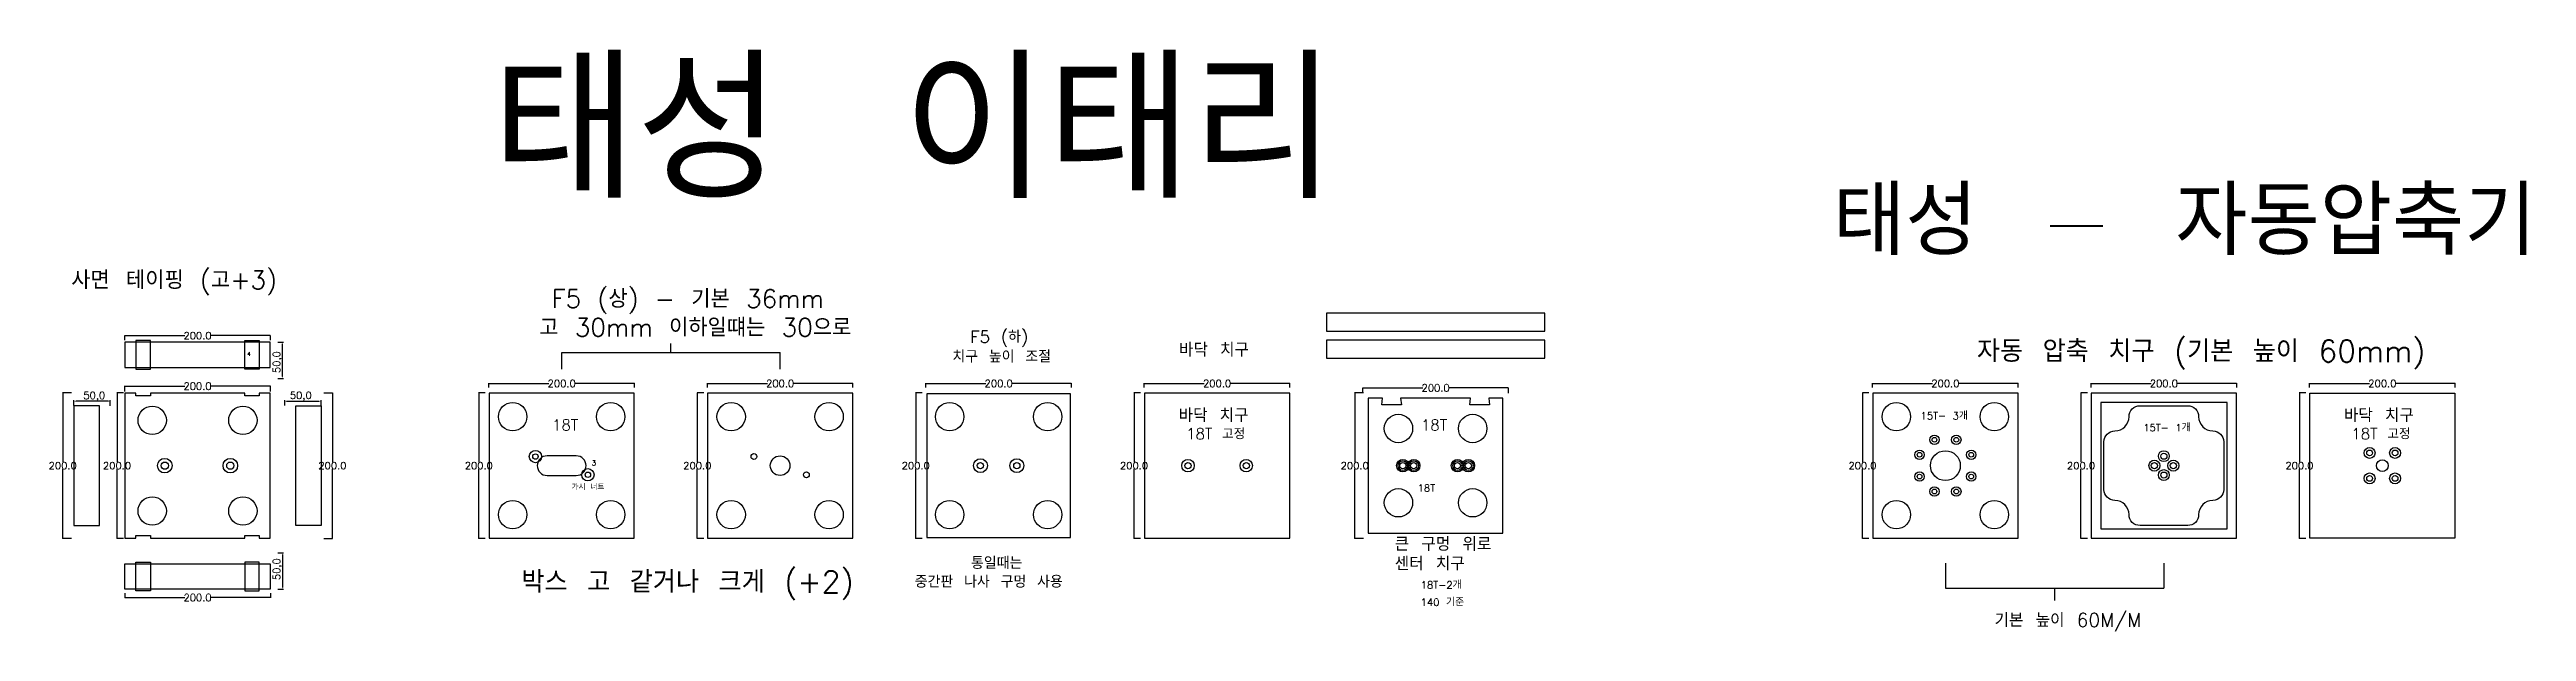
# Model space of a CAD drawing. Header units: millimetres. Extents: x 2468 to 5870, y 98 to 897.
import ezdxf

# ---------------------------------------------------------------- set-up
doc = ezdxf.new("R2010")
doc.units = ezdxf.units.MM
for name, color, linetype in [('TEXT', 7, 'Continuous'), ('볼트 구멍', 7, 'Continuous'), ('치구', 7, 'Continuous'), ('치수', 7, 'Continuous')]:
    doc.layers.add(name, color=color, linetype=linetype)
doc.styles.get("Standard").update_dxf_attribs({"font": 'txt.shx', "bigfont": 'whgtxt.shx'})
doc.dimstyles.new('ISO-25', dxfattribs={"dimtxt": 2.5, "dimasz": 2.5, "dimexe": 1.25, "dimexo": 0.625, "dimtad": 1, "dimtxsty": 'Standard', "dimcen": 2.5, "dimadec": 0, "dimazin": 0, "dimtfac": 1, "dimtmove": 0, "dimatfit": 3, "dimfxl": 0, "dimarcsym": 0})
doc.dimstyles.get("Standard").update_dxf_attribs({"dimtxt": 7, "dimasz": 0.18, "dimexe": 0.18, "dimexo": 0.0625, "dimgap": 0.09, "dimtad": 0, "dimtih": 1, "dimtoh": 1, "dimdec": 1, "dimzin": 0, "dimdsep": 46, "dimtxsty": 'Standard', "dimcen": 0.09, "dimadec": 0, "dimazin": 0, "dimtfac": 1, "dimtdec": 1, "dimtofl": 0, "dimtmove": 0, "dimatfit": 3, "dimfxl": 0, "dimtolj": 1, "dimtzin": 0, "dimarcsym": 0})

# ---------------------------------------------------------------- blocks, each defined once
blk = doc.blocks.new('*D1')
at = {"layer": 'Defpoints', "color": 0}
for p in [(3966.5, 425.8), (3957.6, 225.8), (3966.5, 225.8)]:
    blk.add_point(p, dxfattribs=at)
at = {"layer": '치수', "color": 0, "lineweight": -2}
for p, q in [((3966.5, 425.8), (3957.4, 425.8)), ((3957.6, 425.7), (3957.6, 330.9)), ((3957.6, 226), (3957.6, 320.8)), ((3966.5, 225.8), (3957.4, 225.8))]:
    blk.add_line(p, q, dxfattribs=at)
at = {"layer": '치수', "color": 0}
for points in [[(3957.6, 425.7), (3957.7, 425.7), (3957.6, 425.8)], [(3957.6, 226), (3957.7, 226), (3957.6, 225.8)]]:
    blk.add_solid(points, dxfattribs=at)
at = {"layer": '치수', "color": 0, "insert": (3957.6, 325.8), "char_height": 10, "attachment_point": 5}
blk.add_mtext('\\A1;200.0', dxfattribs=at)
blk = doc.blocks.new('*D2')
at = {"layer": 'Defpoints', "color": 0}
for p in [(3666.8, 425.8), (3657.9, 225.8), (3666.8, 225.8)]:
    blk.add_point(p, dxfattribs=at)
at = {"layer": '치수', "color": 0, "lineweight": -2}
for p, q in [((3666.7, 425.8), (3657.7, 425.8)), ((3657.9, 425.7), (3657.9, 330.9)), ((3657.9, 226), (3657.9, 320.8)), ((3666.7, 225.8), (3657.7, 225.8))]:
    blk.add_line(p, q, dxfattribs=at)
at = {"layer": '치수', "color": 0}
for points in [[(3657.8, 425.7), (3657.9, 425.7), (3657.9, 425.8)], [(3657.8, 226), (3657.9, 226), (3657.9, 225.8)]]:
    blk.add_solid(points, dxfattribs=at)
at = {"layer": '치수', "color": 0, "insert": (3657.9, 325.8), "char_height": 10, "attachment_point": 5}
blk.add_mtext('\\A1;200.0', dxfattribs=at)
blk = doc.blocks.new('*D3')
at = {"layer": 'Defpoints', "color": 0}
for p in [(3366.8, 425.8), (3357.9, 225.8), (3366.8, 225.8)]:
    blk.add_point(p, dxfattribs=at)
at = {"layer": '치수', "color": 0, "lineweight": -2}
for p, q in [((3366.7, 425.8), (3357.7, 425.8)), ((3357.9, 425.7), (3357.9, 330.9)), ((3357.9, 226), (3357.9, 320.8)), ((3366.7, 225.8), (3357.7, 225.8))]:
    blk.add_line(p, q, dxfattribs=at)
at = {"layer": '치수', "color": 0}
for points in [[(3357.8, 425.7), (3357.9, 425.7), (3357.9, 425.8)], [(3357.8, 226), (3357.9, 226), (3357.9, 225.8)]]:
    blk.add_solid(points, dxfattribs=at)
at = {"layer": '치수', "color": 0, "insert": (3357.9, 325.8), "char_height": 10, "attachment_point": 5}
blk.add_mtext('\\A1;200.0', dxfattribs=at)
blk = doc.blocks.new('*D4')
at = {"layer": 'Defpoints', "color": 0}
for p in [(3066.8, 425.8), (3057.9, 225.8), (3066.8, 225.8)]:
    blk.add_point(p, dxfattribs=at)
at = {"layer": '치수', "color": 0, "lineweight": -2}
for p, q in [((3066.7, 425.8), (3057.7, 425.8)), ((3057.9, 425.7), (3057.9, 330.9)), ((3057.9, 226), (3057.9, 320.8)), ((3066.7, 225.8), (3057.7, 225.8))]:
    blk.add_line(p, q, dxfattribs=at)
at = {"layer": '치수', "color": 0}
for points in [[(3057.8, 425.7), (3057.9, 425.7), (3057.9, 425.8)], [(3057.8, 226), (3057.9, 226), (3057.9, 225.8)]]:
    blk.add_solid(points, dxfattribs=at)
at = {"layer": '치수', "color": 0, "insert": (3057.9, 325.8), "char_height": 10, "attachment_point": 5}
blk.add_mtext('\\A1;200.0', dxfattribs=at)
blk = doc.blocks.new('*D5')
at = {"layer": 'Defpoints', "color": 0}
for p in [(2844.8, 425.8), (2844.8, 225.8), (2856.9, 225.8)]:
    blk.add_point(p, dxfattribs=at)
at = {"layer": '치수', "color": 0, "lineweight": -2}
for p, q in [((2844.9, 425.8), (2857.1, 425.8)), ((2856.9, 425.7), (2856.9, 330.9)), ((2856.9, 226), (2856.9, 320.8)), ((2844.9, 225.8), (2857.1, 225.8))]:
    blk.add_line(p, q, dxfattribs=at)
at = {"layer": '치수', "color": 0}
for points in [[(2856.9, 425.7), (2856.9, 425.7), (2856.9, 425.8)], [(2856.9, 226), (2856.9, 226), (2856.9, 225.8)]]:
    blk.add_solid(points, dxfattribs=at)
at = {"layer": '치수', "color": 0, "insert": (2856.9, 325.8), "char_height": 10, "attachment_point": 5}
blk.add_mtext('\\A1;200.0', dxfattribs=at)
blk = doc.blocks.new('*D6')
at = {"layer": 'Defpoints', "color": 0}
for p in [(2570.2, 425.8), (2561.1, 225.8), (2570.2, 225.8)]:
    blk.add_point(p, dxfattribs=at)
at = {"layer": '치수', "color": 0, "lineweight": -2}
for p, q in [((2570.2, 425.8), (2561, 425.8)), ((2561.1, 425.7), (2561.1, 330.9)), ((2561.1, 226), (2561.1, 320.8)), ((2570.2, 225.8), (2561, 225.8))]:
    blk.add_line(p, q, dxfattribs=at)
at = {"layer": '치수', "color": 0}
for points in [[(2561.1, 425.7), (2561.2, 425.7), (2561.1, 425.8)], [(2561.1, 226), (2561.2, 226), (2561.1, 225.8)]]:
    blk.add_solid(points, dxfattribs=at)
at = {"layer": '치수', "color": 0, "insert": (2561.1, 325.8), "char_height": 10, "attachment_point": 5}
blk.add_mtext('\\A1;200.0', dxfattribs=at)
blk = doc.blocks.new('*D7')
at = {"layer": 'Defpoints', "color": 0}
for p in [(2498.5, 425.8), (2486.5, 225.8), (2498.5, 225.8)]:
    blk.add_point(p, dxfattribs=at)
at = {"layer": '치수', "color": 0, "lineweight": -2}
for p, q in [((2498.5, 425.8), (2486.3, 425.8)), ((2486.5, 425.7), (2486.5, 330.9)), ((2486.5, 226), (2486.5, 320.8)), ((2498.5, 225.8), (2486.3, 225.8))]:
    blk.add_line(p, q, dxfattribs=at)
at = {"layer": '치수', "color": 0}
for points in [[(2486.4, 425.7), (2486.5, 425.7), (2486.5, 425.8)], [(2486.4, 226), (2486.5, 226), (2486.5, 225.8)]]:
    blk.add_solid(points, dxfattribs=at)
at = {"layer": '치수', "color": 0, "insert": (2486.5, 325.8), "char_height": 10, "attachment_point": 5}
blk.add_mtext('\\A1;200.0', dxfattribs=at)
blk = doc.blocks.new('*D8')
at = {"layer": 'Defpoints', "color": 0}
for p in [(2571.7, 151), (2771.7, 151), (2771.7, 144.6)]:
    blk.add_point(p, dxfattribs=at)
at = {"layer": '치수', "color": 0, "lineweight": -2}
for p, q in [((2571.7, 150.9), (2571.7, 144.4)), ((2571.9, 144.6), (2654.1, 144.6)), ((2771.5, 144.6), (2689.3, 144.6)), ((2771.7, 150.9), (2771.7, 144.4))]:
    blk.add_line(p, q, dxfattribs=at)
at = {"layer": '치수', "color": 0}
for points in [[(2571.9, 144.6), (2571.9, 144.6), (2571.7, 144.6)], [(2771.5, 144.6), (2771.5, 144.6), (2771.7, 144.6)]]:
    blk.add_solid(points, dxfattribs=at)
at = {"layer": '치수', "color": 0, "insert": (2671.7, 144.6), "char_height": 10, "attachment_point": 5}
blk.add_mtext('\\A1;200.0', dxfattribs=at)
blk = doc.blocks.new('*D9')
at = {"layer": 'Defpoints', "color": 0}
for p in [(2781.4, 206.1), (2781.4, 156.1), (2788.3, 156.1)]:
    blk.add_point(p, dxfattribs=at)
at = {"layer": '치수', "color": 0, "lineweight": -2}
for p, q in [((2782, 206.1), (2789.5, 206.1)), ((2788.3, 203.6), (2788.3, 158.6)), ((2782, 156.1), (2789.5, 156.1))]:
    blk.add_line(p, q, dxfattribs=at)
at = {"layer": '치수', "color": 0}
for points in [[(2787.8, 203.6), (2788.7, 203.6), (2788.3, 206.1)], [(2787.8, 158.6), (2788.7, 158.6), (2788.3, 156.1)]]:
    blk.add_solid(points, dxfattribs=at)
at = {"layer": '치수', "color": 0, "insert": (2781.8, 183.6), "char_height": 10, "attachment_point": 5, "rotation": 90}
blk.add_mtext('50,0', dxfattribs=at)
blk = doc.blocks.new('*D10')
at = {"layer": 'Defpoints', "color": 0}
for p in [(2571.7, 498), (2771.7, 504.4), (2771.7, 498)]:
    blk.add_point(p, dxfattribs=at)
at = {"layer": '치수', "color": 0, "lineweight": -2}
for p, q in [((2571.7, 498.1), (2571.7, 504.6)), ((2571.9, 504.4), (2654.1, 504.4)), ((2771.5, 504.4), (2689.3, 504.4)), ((2771.7, 498.1), (2771.7, 504.6))]:
    blk.add_line(p, q, dxfattribs=at)
at = {"layer": '치수', "color": 0}
for points in [[(2571.9, 504.5), (2571.9, 504.4), (2571.7, 504.4)], [(2771.5, 504.5), (2771.5, 504.4), (2771.7, 504.4)]]:
    blk.add_solid(points, dxfattribs=at)
at = {"layer": '치수', "color": 0, "insert": (2671.7, 504.4), "char_height": 10, "attachment_point": 5}
blk.add_mtext('\\A1;200.0', dxfattribs=at)
blk = doc.blocks.new('*D11')
at = {"layer": 'Defpoints', "color": 0}
for p in [(2571.7, 427.7), (2771.7, 435.1), (2771.7, 427.7)]:
    blk.add_point(p, dxfattribs=at)
at = {"layer": '치수', "color": 0, "lineweight": -2}
for p, q in [((2571.7, 427.7), (2571.7, 435.3)), ((2571.9, 435.1), (2654.1, 435.1)), ((2771.5, 435.1), (2689.3, 435.1)), ((2771.7, 427.7), (2771.7, 435.3))]:
    blk.add_line(p, q, dxfattribs=at)
at = {"layer": '치수', "color": 0}
for points in [[(2571.9, 435.1), (2571.9, 435), (2571.7, 435.1)], [(2771.5, 435.1), (2771.5, 435), (2771.7, 435.1)]]:
    blk.add_solid(points, dxfattribs=at)
at = {"layer": '치수', "color": 0, "insert": (2671.7, 435.1), "char_height": 10, "attachment_point": 5}
blk.add_mtext('\\A1;200.0', dxfattribs=at)
blk = doc.blocks.new('*D12')
at = {"layer": 'Defpoints', "color": 0}
for p in [(2501.9, 414.3), (2501.9, 407.6), (2551.9, 407.5)]:
    blk.add_point(p, dxfattribs=at)
at = {"layer": '치수', "color": 0, "lineweight": -2}
for p, q in [((2501.9, 408.3), (2501.9, 415.6)), ((2549.4, 414.3), (2504.4, 414.3)), ((2551.9, 408.2), (2551.9, 415.6))]:
    blk.add_line(p, q, dxfattribs=at)
at = {"layer": '치수', "color": 0}
for points in [[(2504.4, 414.7), (2504.4, 413.9), (2501.9, 414.3)], [(2549.4, 414.7), (2549.4, 413.9), (2551.9, 414.3)]]:
    blk.add_solid(points, dxfattribs=at)
at = {"layer": '치수', "color": 0, "insert": (2529.9, 420.8), "char_height": 10, "attachment_point": 5}
blk.add_mtext('50,0', dxfattribs=at)
blk = doc.blocks.new('*D13')
at = {"layer": 'Defpoints', "color": 0}
for p in [(3371.7, 433), (3571.7, 438.8), (3571.7, 433)]:
    blk.add_point(p, dxfattribs=at)
at = {"layer": '치수', "color": 0, "lineweight": -2}
for p, q in [((3371.7, 433), (3371.7, 439)), ((3371.9, 438.8), (3454.1, 438.8)), ((3571.5, 438.8), (3489.3, 438.8)), ((3571.7, 433), (3571.7, 439))]:
    blk.add_line(p, q, dxfattribs=at)
at = {"layer": '치수', "color": 0}
for points in [[(3371.9, 438.9), (3371.9, 438.8), (3371.7, 438.8)], [(3571.5, 438.9), (3571.5, 438.8), (3571.7, 438.8)]]:
    blk.add_solid(points, dxfattribs=at)
at = {"layer": '치수', "color": 0, "insert": (3471.7, 438.8), "char_height": 10, "attachment_point": 5}
blk.add_mtext('\\A1;200.0', dxfattribs=at)
blk = doc.blocks.new('*D14')
at = {"layer": 'Defpoints', "color": 0}
for p in [(2841.4, 414.4), (2791.4, 407.6), (2841.4, 407.6)]:
    blk.add_point(p, dxfattribs=at)
at = {"layer": '치수', "color": 0, "lineweight": -2}
for p, q in [((2791.4, 408.3), (2791.4, 415.7)), ((2793.9, 414.4), (2838.9, 414.4)), ((2841.4, 408.3), (2841.4, 415.7))]:
    blk.add_line(p, q, dxfattribs=at)
at = {"layer": '치수', "color": 0}
for points in [[(2793.9, 414.8), (2793.9, 414), (2791.4, 414.4)], [(2838.9, 414.8), (2838.9, 414), (2841.4, 414.4)]]:
    blk.add_solid(points, dxfattribs=at)
at = {"layer": '치수', "color": 0, "insert": (2813.4, 420.9), "char_height": 10, "attachment_point": 5}
blk.add_mtext('50,0', dxfattribs=at)
blk = doc.blocks.new('*D15')
at = {"layer": 'Defpoints', "color": 0}
for p in [(2781.4, 495.6), (2788.3, 495.6), (2781.4, 445.6)]:
    blk.add_point(p, dxfattribs=at)
at = {"layer": '치수', "color": 0, "lineweight": -2}
for p, q in [((2782, 495.6), (2789.5, 495.6)), ((2788.3, 448.1), (2788.3, 493.1)), ((2782, 445.6), (2789.5, 445.6))]:
    blk.add_line(p, q, dxfattribs=at)
at = {"layer": '치수', "color": 0}
for points in [[(2787.8, 493.1), (2788.7, 493.1), (2788.3, 495.6)], [(2787.8, 448.1), (2788.7, 448.1), (2788.3, 445.6)]]:
    blk.add_solid(points, dxfattribs=at)
at = {"layer": '치수', "color": 0, "insert": (2781.8, 468.1), "char_height": 10, "attachment_point": 5, "rotation": 90}
blk.add_mtext('50,0', dxfattribs=at)
blk = doc.blocks.new('*D16')
at = {"layer": 'Defpoints', "color": 0}
for p in [(3071.7, 433), (3271.7, 438.8), (3271.7, 433)]:
    blk.add_point(p, dxfattribs=at)
at = {"layer": '치수', "color": 0, "lineweight": -2}
for p, q in [((3071.7, 433), (3071.7, 439)), ((3071.9, 438.8), (3154.1, 438.8)), ((3271.5, 438.8), (3189.3, 438.8)), ((3271.7, 433), (3271.7, 439))]:
    blk.add_line(p, q, dxfattribs=at)
at = {"layer": '치수', "color": 0}
for points in [[(3071.9, 438.9), (3071.9, 438.8), (3071.7, 438.8)], [(3271.5, 438.9), (3271.5, 438.8), (3271.7, 438.8)]]:
    blk.add_solid(points, dxfattribs=at)
at = {"layer": '치수', "color": 0, "insert": (3171.7, 438.8), "char_height": 10, "attachment_point": 5}
blk.add_mtext('\\A1;200.0', dxfattribs=at)
blk = doc.blocks.new('*D17')
at = {"layer": 'Defpoints', "color": 0}
for p in [(3671.7, 433), (3871.7, 438.8), (3871.7, 433)]:
    blk.add_point(p, dxfattribs=at)
at = {"layer": '치수', "color": 0, "lineweight": -2}
for p, q in [((3671.7, 433), (3671.7, 439)), ((3671.9, 438.8), (3754.1, 438.8)), ((3871.5, 438.8), (3789.3, 438.8)), ((3871.7, 433), (3871.7, 439))]:
    blk.add_line(p, q, dxfattribs=at)
at = {"layer": '치수', "color": 0}
for points in [[(3671.9, 438.9), (3671.9, 438.8), (3671.7, 438.8)], [(3871.5, 438.9), (3871.5, 438.8), (3871.7, 438.8)]]:
    blk.add_solid(points, dxfattribs=at)
at = {"layer": '치수', "color": 0, "insert": (3771.7, 438.8), "char_height": 10, "attachment_point": 5}
blk.add_mtext('\\A1;200.0', dxfattribs=at)
blk = doc.blocks.new('*D18')
at = {"layer": 'Defpoints', "color": 0}
for p in [(3971.7, 433), (4171.7, 438.8), (4171.7, 433)]:
    blk.add_point(p, dxfattribs=at)
at = {"layer": '치수', "color": 0, "lineweight": -2}
for p, q in [((3971.7, 433), (3971.7, 439)), ((3971.9, 438.8), (4054.1, 438.8)), ((4171.5, 438.8), (4089.3, 438.8)), ((4171.7, 433), (4171.7, 439))]:
    blk.add_line(p, q, dxfattribs=at)
at = {"layer": '치수', "color": 0}
for points in [[(3971.9, 438.9), (3971.9, 438.8), (3971.7, 438.8)], [(4171.5, 438.9), (4171.5, 438.8), (4171.7, 438.8)]]:
    blk.add_solid(points, dxfattribs=at)
at = {"layer": '치수', "color": 0, "insert": (4071.7, 438.8), "char_height": 10, "attachment_point": 5}
blk.add_mtext('\\A1;200.0', dxfattribs=at)
blk = doc.blocks.new('*D19')
at = {"layer": 'Defpoints', "color": 0}
for p in [(4272.7, 425.8), (4260.6, 225.8), (4272.7, 225.8)]:
    blk.add_point(p, dxfattribs=at)
at = {"layer": '치수', "color": 0, "lineweight": -2}
for p, q in [((4272.7, 425.8), (4260.5, 425.8)), ((4260.6, 425.7), (4260.6, 330.9)), ((4260.6, 226), (4260.6, 320.8)), ((4272.7, 225.8), (4260.5, 225.8))]:
    blk.add_line(p, q, dxfattribs=at)
at = {"layer": '치수', "color": 0}
for points in [[(4260.6, 425.7), (4260.7, 425.7), (4260.6, 425.8)], [(4260.6, 226), (4260.7, 226), (4260.6, 225.8)]]:
    blk.add_solid(points, dxfattribs=at)
at = {"layer": '치수', "color": 0, "insert": (4260.6, 325.8), "char_height": 10, "attachment_point": 5}
blk.add_mtext('\\A1;200.0', dxfattribs=at)
blk = doc.blocks.new('*D20')
at = {"layer": 'Defpoints', "color": 0}
for p in [(4271.7, 425.2), (4471.7, 432.6), (4471.7, 425.2)]:
    blk.add_point(p, dxfattribs=at)
at = {"layer": '치수', "color": 0, "lineweight": -2}
for p, q in [((4271.7, 425.2), (4271.7, 432.8)), ((4271.9, 432.6), (4354.1, 432.6)), ((4471.5, 432.6), (4389.3, 432.6)), ((4471.7, 425.2), (4471.7, 432.8))]:
    blk.add_line(p, q, dxfattribs=at)
at = {"layer": '치수', "color": 0}
for points in [[(4271.9, 432.6), (4271.9, 432.5), (4271.7, 432.6)], [(4471.5, 432.6), (4471.5, 432.5), (4471.7, 432.6)]]:
    blk.add_solid(points, dxfattribs=at)
at = {"layer": '치수', "color": 0, "insert": (4371.7, 432.6), "char_height": 10, "attachment_point": 5}
blk.add_mtext('\\A1;200.0', dxfattribs=at)
blk = doc.blocks.new('*D27')
at = {"layer": 'Defpoints', "color": 0}
for p in [(5271.7, 433), (5471.7, 438.8), (5471.7, 433)]:
    blk.add_point(p, dxfattribs=at)
at = {"layer": '치수', "color": 0, "lineweight": -2}
for p, q in [((5271.7, 433), (5271.7, 439)), ((5271.9, 438.8), (5354.1, 438.8)), ((5471.5, 438.8), (5389.3, 438.8)), ((5471.7, 433), (5471.7, 439))]:
    blk.add_line(p, q, dxfattribs=at)
at = {"layer": '치수', "color": 0}
for points in [[(5271.9, 438.9), (5271.9, 438.8), (5271.7, 438.8)], [(5471.5, 438.9), (5471.5, 438.8), (5471.7, 438.8)]]:
    blk.add_solid(points, dxfattribs=at)
at = {"layer": '치수', "color": 0, "insert": (5371.7, 438.8), "char_height": 10, "attachment_point": 5}
blk.add_mtext('\\A1;200.0', dxfattribs=at)
blk = doc.blocks.new('*D28')
at = {"layer": 'Defpoints', "color": 0}
for p in [(4971.7, 433), (5171.7, 438.8), (5171.7, 433)]:
    blk.add_point(p, dxfattribs=at)
at = {"layer": '치수', "color": 0, "lineweight": -2}
for p, q in [((4971.7, 433), (4971.7, 439)), ((4971.9, 438.8), (5054.1, 438.8)), ((5171.5, 438.8), (5089.3, 438.8)), ((5171.7, 433), (5171.7, 439))]:
    blk.add_line(p, q, dxfattribs=at)
at = {"layer": '치수', "color": 0}
for points in [[(4971.9, 438.9), (4971.9, 438.8), (4971.7, 438.8)], [(5171.5, 438.9), (5171.5, 438.8), (5171.7, 438.8)]]:
    blk.add_solid(points, dxfattribs=at)
at = {"layer": '치수', "color": 0, "insert": (5071.7, 438.8), "char_height": 10, "attachment_point": 5}
blk.add_mtext('\\A1;200.0', dxfattribs=at)
blk = doc.blocks.new('*D29')
at = {"layer": 'Defpoints', "color": 0}
for p in [(4966.8, 425.8), (4957.9, 225.8), (4966.8, 225.8)]:
    blk.add_point(p, dxfattribs=at)
at = {"layer": '치수', "color": 0, "lineweight": -2}
for p, q in [((4966.7, 425.8), (4957.7, 425.8)), ((4957.9, 425.7), (4957.9, 330.9)), ((4957.9, 226), (4957.9, 320.8)), ((4966.7, 225.8), (4957.7, 225.8))]:
    blk.add_line(p, q, dxfattribs=at)
at = {"layer": '치수', "color": 0}
for points in [[(4957.8, 425.7), (4957.9, 425.7), (4957.9, 425.8)], [(4957.8, 226), (4957.9, 226), (4957.9, 225.8)]]:
    blk.add_solid(points, dxfattribs=at)
at = {"layer": '치수', "color": 0, "insert": (4957.9, 325.8), "char_height": 10, "attachment_point": 5}
blk.add_mtext('\\A1;200.0', dxfattribs=at)
blk = doc.blocks.new('*D30')
at = {"layer": 'Defpoints', "color": 0}
for p in [(5266.8, 425.8), (5257.9, 225.8), (5266.8, 225.8)]:
    blk.add_point(p, dxfattribs=at)
at = {"layer": '치수', "color": 0, "lineweight": -2}
for p, q in [((5266.7, 425.8), (5257.7, 425.8)), ((5257.9, 425.7), (5257.9, 330.9)), ((5257.9, 226), (5257.9, 320.8)), ((5266.7, 225.8), (5257.7, 225.8))]:
    blk.add_line(p, q, dxfattribs=at)
at = {"layer": '치수', "color": 0}
for points in [[(5257.8, 425.7), (5257.9, 425.7), (5257.9, 425.8)], [(5257.8, 226), (5257.9, 226), (5257.9, 225.8)]]:
    blk.add_solid(points, dxfattribs=at)
at = {"layer": '치수', "color": 0, "insert": (5257.9, 325.8), "char_height": 10, "attachment_point": 5}
blk.add_mtext('\\A1;200.0', dxfattribs=at)
blk = doc.blocks.new('*D31')
at = {"layer": 'Defpoints', "color": 0}
for p in [(5566.8, 425.8), (5557.9, 225.8), (5566.8, 225.8)]:
    blk.add_point(p, dxfattribs=at)
at = {"layer": '치수', "color": 0, "lineweight": -2}
for p, q in [((5566.7, 425.8), (5557.7, 425.8)), ((5557.9, 425.7), (5557.9, 330.9)), ((5557.9, 226), (5557.9, 320.8)), ((5566.7, 225.8), (5557.7, 225.8))]:
    blk.add_line(p, q, dxfattribs=at)
at = {"layer": '치수', "color": 0}
for points in [[(5557.8, 425.7), (5557.9, 425.7), (5557.9, 425.8)], [(5557.8, 226), (5557.9, 226), (5557.9, 225.8)]]:
    blk.add_solid(points, dxfattribs=at)
at = {"layer": '치수', "color": 0, "insert": (5557.9, 325.8), "char_height": 10, "attachment_point": 5}
blk.add_mtext('\\A1;200.0', dxfattribs=at)
blk = doc.blocks.new('*D32')
at = {"layer": 'Defpoints', "color": 0}
for p in [(5571.7, 433), (5771.7, 438.8), (5771.7, 433)]:
    blk.add_point(p, dxfattribs=at)
at = {"layer": '치수', "color": 0, "lineweight": -2}
for p, q in [((5571.7, 433), (5571.7, 439)), ((5571.9, 438.8), (5654.1, 438.8)), ((5771.5, 438.8), (5689.3, 438.8)), ((5771.7, 433), (5771.7, 439))]:
    blk.add_line(p, q, dxfattribs=at)
at = {"layer": '치수', "color": 0}
for points in [[(5571.9, 438.9), (5571.9, 438.8), (5571.7, 438.8)], [(5771.5, 438.9), (5771.5, 438.8), (5771.7, 438.8)]]:
    blk.add_solid(points, dxfattribs=at)
at = {"layer": '치수', "color": 0, "insert": (5671.7, 438.8), "char_height": 10, "attachment_point": 5}
blk.add_mtext('\\A1;200.0', dxfattribs=at)

msp = doc.modelspace()

# ---------------------------------------------------------------- linework, layer by layer
at = {"layer": 'TEXT', "color": 1}
for p, q in [((3171.68, 481.38), (3471.68, 481.38)), ((3171.68, 458.51), (3171.68, 481.38)), ((3321.68, 481.38), (3321.68, 493.41)), ((3471.68, 458.51), (3471.68, 481.38))]:
    msp.add_line(p, q, dxfattribs=at)
at = {"layer": 'TEXT', "color": 0}
for p, q in [((5071.68, 191.74), (5071.68, 157.38)), ((5371.68, 191.74), (5371.68, 157.38)), ((5071.68, 157.38), (5371.68, 157.38)), ((5221.68, 157.38), (5221.68, 140.47))]:
    msp.add_line(p, q, dxfattribs=at)
at = {"layer": '볼트 구멍', "color": 3}
msp.add_lwpolyline([(3151.68, 312.35), (3191.68, 312.35, 1), (3191.68, 339.35), (3151.68, 339.35, 1)], format="xyb", close=True, dxfattribs=at)
at = {"layer": '볼트 구멍', "color": 1}
for centre, radius in [((3135.68, 338.35), 8.5), ((3207.68, 313.35), 8.5), ((4341.68, 325.85), 8.5), ((4341.68, 325.85), 4.25), ((4401.68, 325.85), 8.5), ((4401.68, 325.85), 4.25)]:
    msp.add_circle(centre, radius, dxfattribs=at)
at = {"layer": '볼트 구멍', "color": 3}
for centre, radius in [((3135.68, 338.35), 3.75), ((3435.68, 338.35), 4), ((5036.18, 340.85), 3.25), ((5071.68, 325.85), 20.5), ((5056.68, 361.35), 3.25), ((5086.68, 361.35), 3.25), ((5107.18, 340.85), 3.25), ((5371.68, 338.85), 4.25), ((5654.18, 343.35), 4), ((5689.18, 343.35), 4), ((2626.68, 325.85), 5), ((2716.68, 325.85), 5), ((3207.68, 313.35), 3.75), ((3471.68, 325.85), 13.5), ((3507.68, 313.35), 4), ((3746.68, 325.85), 4.25), ((3796.68, 325.85), 4.25), ((4031.68, 325.85), 4.25), ((4111.68, 325.85), 4.25), ((4326.68, 325.85), 8.5), ((4326.68, 325.85), 4.25), ((4416.68, 325.85), 8.5), ((4416.68, 325.85), 4.25), ((5036.18, 310.85), 3.25), ((5107.18, 310.85), 3.25), ((5358.68, 325.85), 4.25), ((5371.68, 312.85), 4.25), ((5384.68, 325.85), 4.25), ((5654.18, 308.35), 4), ((5671.68, 325.85), 8), ((5689.18, 308.35), 4), ((5056.68, 290.35), 3.25), ((5086.68, 290.35), 3.25)]:
    msp.add_circle(centre, radius, dxfattribs=at)
at = {"layer": '볼트 구멍', "color": 6}
for centre, radius in [((5036.18, 340.85), 6.5), ((5056.68, 361.35), 6.5), ((5086.68, 361.35), 6.5), ((5107.18, 340.85), 6.5), ((5371.68, 338.85), 7.5), ((5654.18, 343.35), 7.5), ((5689.18, 343.35), 7.5), ((3746.68, 325.85), 9.5), ((3796.68, 325.85), 9.5), ((4031.68, 325.85), 8.5), ((4111.68, 325.85), 8.5), ((4326.68, 325.85), 6.5), ((4341.68, 325.85), 6.5), ((4401.68, 325.85), 6.5), ((4416.68, 325.85), 6.5), ((5036.18, 310.85), 6.5), ((5107.18, 310.85), 6.5), ((5358.68, 325.85), 7.5), ((5371.68, 312.85), 7.5), ((5384.68, 325.85), 7.5), ((5654.18, 308.35), 7.5), ((5689.18, 308.35), 7.5), ((5056.68, 290.35), 6.5), ((5086.68, 290.35), 6.5)]:
    msp.add_circle(centre, radius, dxfattribs=at)
at = {"layer": '볼트 구멍', "color": 2}
for centre in [(2626.68, 325.85), (2716.68, 325.85)]:
    msp.add_circle(centre, 10, dxfattribs=at)
at = {"layer": '치구'}
for points in [[(4521.68, 535.45), (4221.68, 535.45), (4221.68, 510.45), (4521.68, 510.45)], [(2571.93, 460.6), (2771.43, 460.6), (2771.43, 495.6), (2571.93, 495.6)], [(4521.68, 498.39), (4221.68, 498.39), (4221.68, 473.39), (4521.68, 473.39)], [(2536.93, 408.2), (2501.93, 408.2), (2501.93, 243.5), (2536.93, 243.5)], [(2571.93, 226.1), (2586.93, 226.1), (2586.93, 230.1), (2606.93, 230.1), (2606.93, 226.1), (2736.43, 226.1), (2736.43, 230.1), (2756.43, 230.1), (2756.43, 226.1), (2771.43, 226.1), (2771.43, 425.6), (2756.43, 425.6), (2756.43, 421.6), (2736.43, 421.6), (2736.43, 425.6), (2606.93, 425.6), (2606.93, 421.6), (2586.93, 421.6), (2586.93, 425.6), (2571.93, 425.6)], [(2806.43, 408.2), (2841.43, 408.2), (2841.43, 243.5), (2806.43, 243.5)], [(3071.93, 425.6), (3071.93, 226.1), (3271.43, 226.1), (3271.43, 425.6)], [(3371.93, 425.6), (3371.93, 226.1), (3571.43, 226.1), (3571.43, 425.6)], [(3672.93, 424.6), (3672.93, 227.1), (3870.43, 227.1), (3870.43, 424.6)], [(3971.93, 425.6), (3971.93, 226.1), (4171.43, 226.1), (4171.43, 425.6)], [(4323.68, 418.35), (4324.68, 409.35), (4297.68, 409.35), (4298.68, 418.35), (4279.18, 418.35), (4279.18, 233.35), (4464.18, 233.35), (4464.18, 418.35), (4444.68, 418.35), (4445.68, 409.35), (4418.68, 409.35), (4419.68, 418.35)], [(4971.93, 425.6), (4971.93, 226.1), (5171.43, 226.1), (5171.43, 425.6)], [(5271.93, 425.6), (5271.93, 226.1), (5471.43, 226.1), (5471.43, 425.6)], [(5284.93, 412.6), (5284.93, 239.1), (5458.43, 239.1), (5458.43, 412.6)], [(5771.43, 425.6), (5771.43, 226.1), (5571.93, 226.1), (5571.93, 425.6)], [(2571.93, 191.1), (2771.43, 191.1), (2771.43, 156.1), (2571.93, 156.1)]]:
    msp.add_lwpolyline(points, close=True, dxfattribs=at)
at = {"layer": '치구', "color": 1}
for points in [[(2586.93, 458.6), (2606.93, 458.6), (2606.93, 497.6), (2586.93, 497.6)], [(2756.43, 458.6), (2736.43, 458.6), (2736.43, 497.6), (2756.43, 497.6)], [(2586.93, 193.1), (2606.93, 193.1), (2606.93, 154.1), (2586.93, 154.1)], [(2756.43, 193.1), (2736.43, 193.1), (2736.43, 154.1), (2756.43, 154.1)]]:
    msp.add_lwpolyline(points, close=True, dxfattribs=at)
at = {"layer": '치구'}
msp.add_lwpolyline([(5338.93, 408.1), (5404.43, 408.1, -0.4142136), (5419.43, 393.1, 0.4142135), (5438.93, 373.6, -0.4142134), (5453.93, 358.6), (5453.93, 293.1, -0.4142134), (5438.93, 278.1, 0.4142135), (5419.43, 258.6, -0.4142136), (5404.43, 243.6), (5338.93, 243.6, -0.4142136), (5323.93, 258.6, 0.4142135), (5304.43, 278.1, -0.4142134), (5289.43, 293.1), (5289.43, 358.6, -0.4142134), (5304.43, 373.6, 0.4142135), (5323.93, 393.1, -0.4142136)], format="xyb", close=True, dxfattribs=at)
for centre in [(3104.43, 393.1), (3238.93, 393.1), (3404.43, 393.1), (3538.93, 393.1), (3704.43, 393.1), (3838.93, 393.1), (5004.43, 393.1), (5138.93, 393.1), (2609.43, 388.1), (2733.93, 388.1), (4320.68, 376.85), (4422.68, 376.85), (2609.43, 263.6), (2733.93, 263.6), (3104.43, 258.6), (3238.93, 258.6), (3404.43, 258.6), (3538.93, 258.6), (3704.43, 258.6), (3838.93, 258.6), (4320.68, 274.85), (4422.68, 274.85), (5004.43, 258.6), (5138.93, 258.6)]:
    msp.add_circle(centre, 19.5, dxfattribs=at)

# ---------------------------------------------------------------- texts
at = {"layer": 'TEXT', "color": 3, "linetype": 'Continuous'}
for s, height, p in [('태성 이태리', 187.5, (3076, 693.31)), ('태성 - 자동압축기', 93.75, (4917.46, 615.02))]:
    msp.add_text(s, height=height, dxfattribs=at).set_placement(p)
at = {"layer": 'TEXT', "linetype": 'Continuous'}
for s, height, p in [('사면 테이핑 (고+3)', 25, (2498.28, 568.37)), ('F5 (하) ', 16.667, (3732.71, 494.56)), ('치구 높이 조절', 16.667, (3708.11, 467.49)), ('바닥 치구', 18.75, (4019.35, 475.61))]:
    msp.add_text(s, height=height, dxfattribs=at).set_placement(p)
at = {"layer": 'TEXT', "color": 1, "linetype": 'Continuous'}
for s, height, p in [('F5 (상) - 기본 36mm', 25, (3157.82, 542.59)), ('큰 구멍 위로 ', 18.75, (4315.58, 208.78)), ('센터 치구', 18.75, (4315.58, 181.99))]:
    msp.add_text(s, height=height, dxfattribs=at).set_placement(p)
at = {"layer": 'TEXT', "color": 2, "linetype": 'Continuous'}
msp.add_text('고 30mm 이하일떄는 30으로', height=25, dxfattribs=at).set_placement((3140.96, 503.23))
at = {"layer": 'TEXT', "color": 1}
for s, height, p in [('4', 5, (2740.24, 476.9)), ('18T', 15, (3158.58, 374.27)), ('18T', 15, (4351.54, 374.12)), ('3', 7, (3212.97, 326)), ('가시 너트', 7.5, (3185.11, 292.68)), ('18T', 10, (4347.1, 290.13)), ('박스 고 같거나 크게 (+2)', 30, (3116.45, 151.37)), ('18T-2개', 10, (4351.34, 156.98)), ('140 기준', 10, (4351.34, 133.22))]:
    msp.add_text(s, height=height, dxfattribs=at).set_placement(p)
at = {"layer": 'TEXT', "color": 3}
msp.add_text('자동 압축 치구 (기본 높이 60mm)', height=30, dxfattribs=at).set_placement((5114.95, 468.19))
at = {"layer": 'TEXT', "color": 6, "linetype": 'Continuous'}
for s, height, p in [('바닥 치구', 18.75, (4018.87, 385.64)), ('바닥 치구', 18.75, (5618.87, 385.64)), ('중간판 나사 구멍 사용', 16.6667, (3656.51, 158.21)), ('통일때는', 16.667, (3733.76, 183.95)), ('기본 높이 60M/M', 18.75, (5139.22, 104.35))]:
    msp.add_text(s, height=height, dxfattribs=at).set_placement(p)
at = {"layer": 'TEXT', "color": 6}
for s, height, p in [('18T 고정', 15, (4029.22, 362.14)), ('15T- 3개', 10, (5037.58, 389.32)), ('15T- 1개', 10, (5343.4, 373.01)), ('18T 고정', 15, (5629.22, 362.14))]:
    msp.add_text(s, height=height, dxfattribs=at).set_placement(p)

# ---------------------------------------------------------------- dimensions: what is measured, and where the dimension line sits
at = {"layer": '치수', "color": 4}
for base, p1, p2, dimstyle, override, picture, middle in [((2771.68, 504.42), (2571.68, 498.02), (2771.68, 498.02), 'Standard', {"dimtxt": 10}, '*D10', (2671.68, 504.42)), ((2841.43, 414.43), (2791.43, 407.65), (2841.43, 407.65), 'ISO-25', {"dimtxt": 10, "dimdec": 1, "dimzin": 0, "dimtdec": 1}, '*D14', (2813.43, 414.43)), ((2771.68, 144.59), (2571.68, 150.99), (2771.68, 150.99), 'Standard', {"dimtxt": 10}, '*D8', (2671.68, 144.59))]:
    dim = msp.add_linear_dim(base=base, p1=p1, p2=p2, dimstyle=dimstyle, override=override, dxfattribs=at)
    dim.commit()
    dim.dimension.update_dxf_attribs({"geometry": picture, "text_midpoint": middle, "dimtype": 160})
for base, p1, p2, angle, picture, middle in [((2788.25, 495.6), (2781.35, 445.6), (2781.35, 495.6), 90, '*D15', (2788.25, 468.1)), ((2501.93, 414.33), (2551.93, 407.55), (2501.93, 407.65), 180, '*D12', (2529.93, 414.33)), ((2788.25, 156.1), (2781.35, 206.1), (2781.35, 156.1), 270, '*D9', (2788.25, 183.6))]:
    dim = msp.add_linear_dim(base=base, p1=p1, p2=p2, angle=angle, dimstyle='ISO-25', override={"dimtxt": 10, "dimdec": 1, "dimzin": 0, "dimtdec": 1}, dxfattribs=at)
    dim.commit()
    dim.dimension.update_dxf_attribs({"geometry": picture, "text_midpoint": middle, "dimtype": 160})
for base, p1, p2, picture, middle in [((3271.68, 438.84), (3071.68, 432.96), (3271.68, 432.96), '*D16', (3171.68, 438.84)), ((3571.68, 438.84), (3371.68, 432.96), (3571.68, 432.96), '*D13', (3471.68, 438.84)), ((3871.68, 438.84), (3671.68, 432.96), (3871.68, 432.96), '*D17', (3771.68, 438.84)), ((4171.68, 438.84), (3971.68, 432.96), (4171.68, 432.96), '*D18', (4071.68, 438.84)), ((5171.68, 438.84), (4971.68, 432.96), (5171.68, 432.96), '*D28', (5071.68, 438.84)), ((5471.68, 438.84), (5271.68, 432.96), (5471.68, 432.96), '*D27', (5371.68, 438.84)), ((5771.68, 438.84), (5571.68, 432.96), (5771.68, 432.96), '*D32', (5671.68, 438.84)), ((2771.68, 435.07), (2571.68, 427.67), (2771.68, 427.67), '*D11', (2671.68, 435.07)), ((4471.68, 432.57), (4271.68, 425.17), (4471.68, 425.17), '*D20', (4371.68, 432.57))]:
    dim = msp.add_linear_dim(base=base, p1=p1, p2=p2, dimstyle='Standard', override={"dimtxt": 10}, dxfattribs=at)
    dim.commit()
    dim.dimension.update_dxf_attribs({"geometry": picture, "text_midpoint": middle})
for base, p1, p2, picture, middle in [((2486.46, 225.85), (2498.53, 425.85), (2498.53, 225.85), '*D7', (2486.46, 325.85)), ((2561.15, 225.85), (2570.21, 425.85), (2570.21, 225.85), '*D6', (2561.15, 325.85)), ((2856.89, 225.85), (2844.82, 425.85), (2844.82, 225.85), '*D5', (2856.89, 325.85)), ((3057.88, 225.85), (3066.78, 425.85), (3066.78, 225.85), '*D4', (3057.88, 325.85)), ((3357.88, 225.85), (3366.78, 425.85), (3366.78, 225.85), '*D3', (3357.88, 325.85)), ((3657.88, 225.85), (3666.78, 425.85), (3666.78, 225.85), '*D2', (3657.88, 325.85)), ((3957.63, 225.85), (3966.53, 425.85), (3966.53, 225.85), '*D1', (3957.63, 325.85)), ((4260.65, 225.85), (4272.71, 425.85), (4272.71, 225.85), '*D19', (4260.65, 325.85)), ((4957.88, 225.85), (4966.78, 425.85), (4966.78, 225.85), '*D29', (4957.88, 325.85)), ((5257.88, 225.85), (5266.78, 425.85), (5266.78, 225.85), '*D30', (5257.88, 325.85)), ((5557.88, 225.85), (5566.78, 425.85), (5566.78, 225.85), '*D31', (5557.88, 325.85))]:
    dim = msp.add_linear_dim(base=base, p1=p1, p2=p2, angle=90, dimstyle='Standard', override={"dimtxt": 10}, dxfattribs=at)
    dim.commit()
    dim.dimension.update_dxf_attribs({"geometry": picture, "text_midpoint": middle})

doc.saveas('drawing.dxf')
